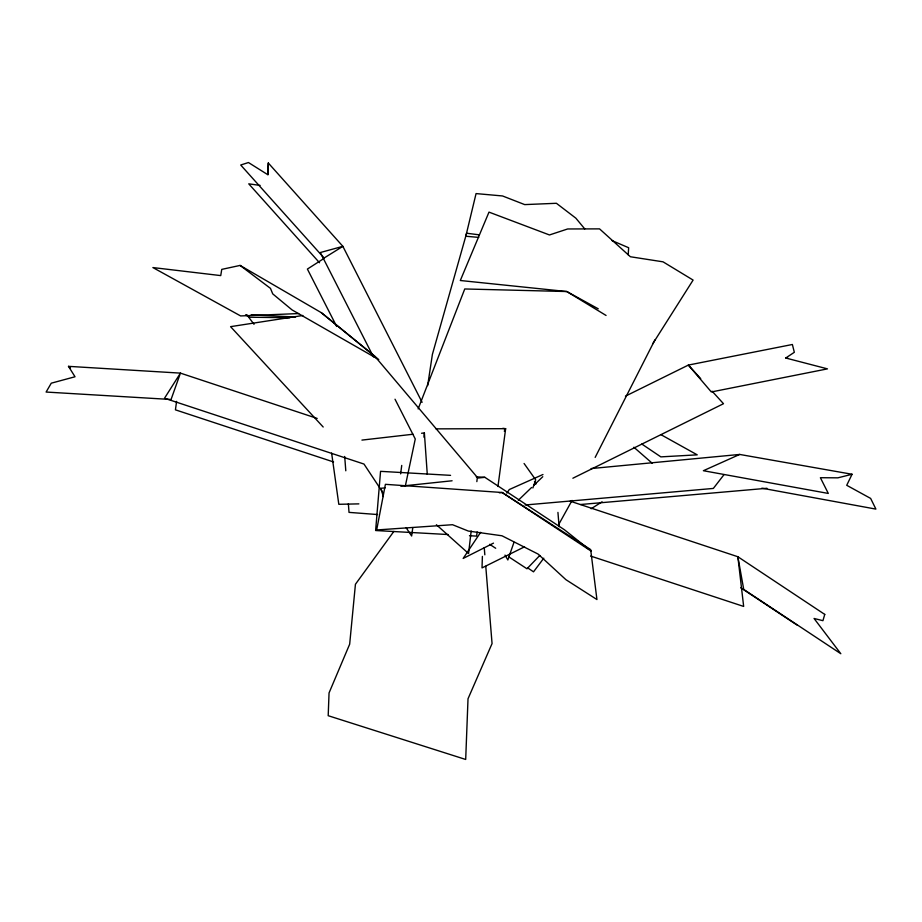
<?xml version="1.0" encoding="UTF-8"?>
<svg xmlns="http://www.w3.org/2000/svg" width="922" height="922" viewBox="0 0 922 922"><rect width="100%" height="100%" fill="white"/><g stroke="black" fill="none" stroke-linecap="round" stroke-linejoin="round"><path stroke-width="1.38" d="M373.456 356.872L320.326 252.536L342.869 246.347L268.302 163.01L267.968 174.8L248.456 162.537L240.711 165.015L324.095 258.022L342.869 246.347L422.103 402.315M482.39 556.404L482.022 567.906L524.549 546.815M267.887 174.546L268.302 163.01M628.205 254.76L628.654 247.741L611.874 240.538M423.959 437.235L424.374 432.937L421.538 433.259M471.165 530.98L468.572 553.546L436.394 524.756M476.847 481.63L477.331 477.4L374.758 356.203L321.282 312.639L240.089 265.421L221.753 269.385L220.738 275.597L152.891 267.564L240.619 315.935L298.636 313.561M400.632 473.862L401.738 465.426M497.961 486.493L505.648 428.684L502.824 428.327M176.586 401.37L175.434 409.841L333.58 461.968M412.802 527.557L411.638 536.005L406.083 527.615M477.181 531.913L476.582 536.108L469.471 535.717M427.67 385.603L432.395 354.382L466.624 233.231L479.394 234.856M405.277 486.263L415.269 438.987L395.019 399.214M513.992 542.297L507.849 559.954L505.002 555.102M532.87 487.969L535.694 479.82L524.076 463.489M418.139 408.93L464.757 288.966L566.8 291.536L598.263 308.824M591.14 468.56L739.686 454.442L852.066 474.265L846.719 485.295L870.633 498.41L875.9 509.105L761.837 488.176M595.163 457.404L654.885 339.941M504.276 431.196L505.648 428.684L435.968 428.857M558.801 524.318L572.055 500.439M652.684 343.871L693.102 280.081L663.045 261.836L630.406 256.754L599.554 228.875L567.664 228.967L549.466 234.96L488.994 212.118L460.308 280.507L566.8 291.536L606.065 315.462M480.65 532.305L463.155 558.444L493.489 543.127M506.893 493.109L509.278 489.547L542.977 474.507M393.867 531.406L355.431 584.271L349.668 644.19L329.05 692.929L328.197 715.703L465.691 759.463L468.019 698.772L492.06 643.568L485.767 566.281M543.796 558.19L533.515 571.836L527.58 567.791M723.874 474.83L713.34 488.43L525.067 505.002M539.819 555.447L526.981 568.782L508.932 556.957M518.348 500.243L531.579 487.496M533.619 485.525L542.781 476.697M323.956 258.471L307.395 269.074L336.668 326.446M591.163 508.748L602.066 501.798M572.873 478.23L723.493 403.709L712.095 391.182M625.427 396.149L688.377 365.077L792.378 344.494L794.326 352.296L785.74 358.013L827.472 368.869L711.335 391.965L688.377 365.077L700.708 378.654M739.686 454.442L703.382 470.716L828.313 493.443L820.384 477.711L837.856 477.838L852.066 474.265M302.854 315.485L230.569 326.653L323.184 427.013M361.931 440.094L413.021 434.239M385.2 487.83L380.924 488.28L383.298 496.566M400.851 486.182L452.103 480.777M477.734 478.069L484.845 477.319L564.495 529.804L588.639 549.109M499.309 492.809L502.156 492.509L590.668 549.593L596.937 599.542L565.924 579.684L538.056 554.053L501.994 535.786L468.295 531.049L452.518 524.71L376.672 529.966L385.408 484.327L502.156 492.509L591.302 551.241L590.829 550.86M580.572 504.507L766.943 488.28M358.865 503.873L338.812 504.299L331.62 453.094M289.762 317.756L249.551 317.214L245.552 314.805M251.095 314.886L295.547 317.007M448.15 534.541L375.623 530.53L380.555 471.338L450.558 475.349M476.271 476.824L484.845 477.319M383.045 492.832L363.983 464.054L164.508 398.235L180.435 373.122L171.066 399.491L46.1 392.046L51.275 383.183L75.016 376.764L68.482 366.345L180.435 373.122L317.18 418.427M377.571 514.545L349.023 512.378L348.355 503.769M478.725 237.403L465.817 236.239L476.063 193.585L502.536 195.96L524.71 204.603L556.404 203.289L575.835 218.157L584.755 228.898M260.108 185.403L248.756 183.847L319.519 262.747M785.602 357.771L788.126 358.37M590.599 556.047L743.662 606.434L737.865 556.738L570.269 501.199M661.062 434.723L697.228 454.846L660.844 456.874L641.804 444.035M489.674 544.326L495.69 548.267M740.712 587.763L796.931 624.978M240.089 265.421L270.469 288.367L272.728 293.876L292.078 309.93L378.746 359.568L321.282 312.639M68.482 366.345L70.498 367.936M633.875 447.239L652.246 463.27M246.796 314.679L254.023 324.302M534.472 481.618L535.982 483.992M557.937 512.402L559.112 526.692M484.246 547.668L484.834 554.825M344.69 456.459L345.796 470.796M424.374 432.937L427.278 474.323M824.752 614.409L822.931 620.679L814.068 618.478L840.818 653.721L743.731 589.435L737.865 556.738L824.752 614.409"/></g></svg>
